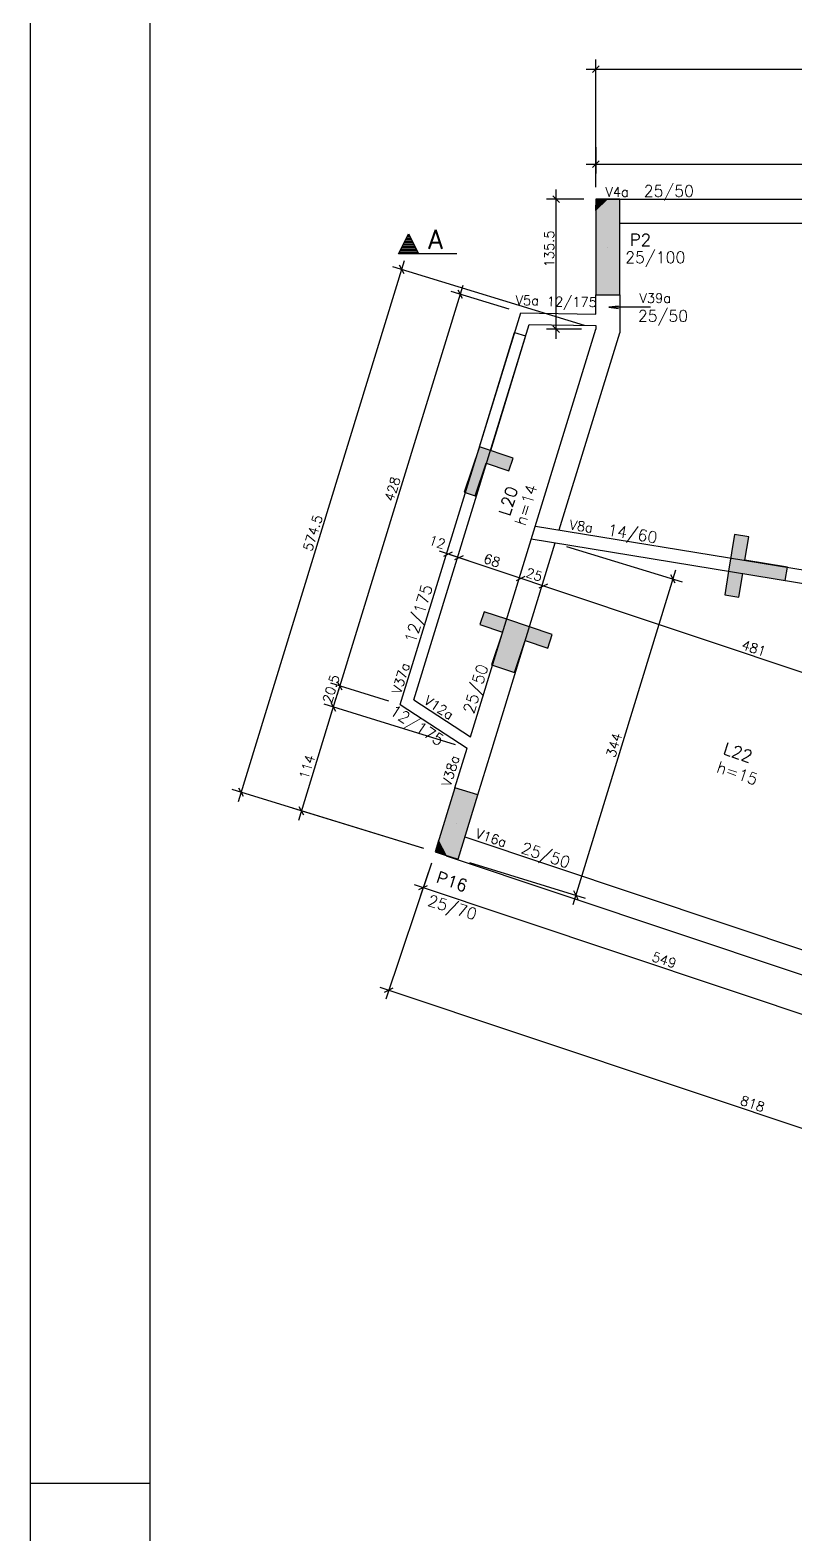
# Model space of a CAD drawing. Extents: x 3196 to 9141, y -1880 to 2325.
# Drawn here: x 3196 to 3995, y -448 to 1122 of the extents above; entities that cross this region are included whole.
import ezdxf

# ---------------------------------------------------------------- set-up
doc = ezdxf.new("R2010")
doc.units = 0
doc.header["$MEASUREMENT"] = 0
for name, color, linetype in [('1', 1, 'CONTINUOUS'), ('10', 10, 'CONTINUOUS'), ('2', 2, 'CONTINUOUS'), ('3', 3, 'CONTINUOUS'), ('4', 4, 'CONTINUOUS'), ('7', 7, 'CONTINUOUS'), ('8', 8, 'CONTINUOUS')]:
    doc.layers.add(name, color=color, linetype=linetype)
doc.styles.get("Standard").update_dxf_attribs({"font": 'ROMANS.SHX'})

msp = doc.modelspace()

# ---------------------------------------------------------------- linework, layer by layer
at = {"layer": '1', "linetype": 'Continuous'}
for p, q in [((3196.000918, 2324.552615), (3196.000918, -1880.446935)), ((3580.756268, 888.444365), (3591.127068, 909.185965)), ((3580.897318, 888.531265), (3591.127068, 908.990865)), ((3584.745068, 896.421915), (3597.509118, 896.421915)), ((3585.542768, 898.017415), (3596.711368, 898.017415)), ((3586.340568, 899.612915), (3595.913568, 899.612915)), ((3587.138318, 901.208415), (3595.115818, 901.208415)), ((3587.936068, 902.803915), (3594.318068, 902.803915)), ((3588.733768, 904.399415), (3593.520318, 904.399415)), ((3589.531568, 905.994965), (3592.722618, 905.994965)), ((3590.329318, 907.590465), (3592.088268, 907.590465)), ((3591.127068, 909.185965), (3601.454368, 888.531265)), ((3591.127068, 908.990815), (3601.356818, 888.531315)), ((3798.431618, 895.233815), (3798.431618, 895.233815)), ((3641.554018, 888.444365), (3580.756268, 888.444365)), ((3580.897318, 888.531315), (3641.554018, 888.531315)), ((3581.554018, 890.039865), (3600.700118, 890.039865)), ((3582.351768, 891.635365), (3599.902368, 891.635365)), ((3583.149468, 893.230865), (3599.104618, 893.230865)), ((3583.947318, 894.826365), (3598.306868, 894.826365)), ((3641.223168, 293.471765), (3641.223168, 293.471765)), ((3196.000918, -395.446335), (3321.000918, -395.446335))]:
    msp.add_line(p, q, dxfattribs=at)
at = {"layer": '10', "linetype": 'Continuous'}
for points in [[(3786.762318, 945.434165), (3786.563368, 933.435815), (3798.760668, 945.235215)], [(3786.563368, 933.435815), (3798.760668, 945.235215), (3798.760668, 945.235215)], [(3786.757818, 845.434165), (3811.757818, 845.434165), (3811.757818, 945.434165)], [(3811.757818, 945.434165), (3786.757818, 945.434165), (3786.757818, 945.434165)], [(3786.757818, 845.434165), (3811.757818, 945.434165), (3786.757818, 945.434165)], [(3811.757818, 845.434165), (3811.757818, 945.434165), (3811.757818, 945.434165)], [(3639.554168, 330.599465), (3618.994718, 263.686765), (3618.994718, 263.686765)], [(3663.451568, 323.256765), (3639.554168, 330.599465), (3618.994718, 263.686765)], [(3663.451568, 323.256765), (3618.994718, 263.686765), (3642.892118, 256.344115)], [(3618.994718, 263.686765), (3630.465468, 260.162265), (3622.519218, 275.157515)], [(3630.465468, 260.162265), (3622.519218, 275.157515), (3622.519218, 275.157515)], [(3618.994718, 263.686765), (3642.892118, 256.344115), (3642.892118, 256.344115)]]:
    msp.add_solid(points, dxfattribs=at)
at = {"layer": '2', "linetype": 'Continuous'}
for p, q in [((3783.226768, 1077.679665), (3790.297818, 1084.750715)), ((3786.762318, 957.934165), (3786.762318, 1091.215165)), ((3776.762318, 1081.215165), (4557.868868, 1081.215165)), ((3786.762318, 999.650615), (3786.762318, 972.033865)), ((3776.762318, 982.033865), (4287.868868, 982.033865)), ((3783.226768, 978.498365), (3790.297818, 985.569415)), ((3774.262318, 945.434165), (3735.306818, 945.434165)), ((3748.842318, 941.898615), (3741.771268, 948.969715)), ((3745.306818, 799.673115), (3745.306818, 955.434165)), ((3413.488268, 316.370515), (3587.125618, 881.474765)), ((3774.809168, 813.344565), (3574.629568, 874.852965)), ((3586.529668, 867.497765), (3581.847318, 876.333865)), ((3516.576918, 427.361715), (3648.160618, 855.602015)), ((3696.339018, 830.337015), (3635.664568, 848.980215)), ((3647.564668, 841.625015), (3642.882318, 850.461065)), ((3771.818368, 809.673115), (3735.306818, 809.673115)), ((3748.842318, 806.137565), (3741.771268, 813.208665)), ((3665.283109, 686.707915), (3649.406721, 639.279088)), ((3700.373059, 674.961715), (3665.283109, 686.707915)), ((3660.789621, 635.468738), (3672.221959, 669.621615)), ((3672.221959, 669.621615), (3695.928959, 661.685765)), ((3649.406721, 639.279088), (3660.789621, 635.468738)), ((3756.278568, 582.802765), (3876.984018, 545.714065)), ((3931.690868, 595.350315), (3925.408718, 556.859615)), ((3942.467968, 568.260565), (3946.494968, 592.934065)), ((3623.086868, 578.142815), (3653.435418, 567.983765)), ((3628.094718, 572.738115), (3637.044668, 577.198865)), ((3634.469768, 574.332465), (3717.938518, 546.391665)), ((3639.477618, 568.927715), (3648.427568, 573.388515)), ((3639.477618, 568.927715), (3648.427568, 573.388515)), ((3986.880318, 561.011915), (3942.467968, 568.260565)), ((3698.972868, 552.740315), (3741.652868, 538.453365)), ((3703.980718, 547.335565), (3712.930668, 551.796365)), ((3703.980718, 547.335565), (3712.930668, 551.796365)), ((3763.050168, 208.962165), (3870.362218, 558.210165)), ((3869.766268, 544.233215), (3865.083968, 553.069265)), ((3925.408718, 556.859615), (3921.381718, 532.186065)), ((3936.185818, 529.769865), (3940.212818, 554.443365)), ((3940.212818, 554.443365), (3984.625168, 547.194765)), ((3984.625168, 547.194765), (3986.880318, 561.011915)), ((3722.687268, 544.802015), (4196.975768, 386.035915)), ((3727.695118, 539.397315), (3736.645018, 543.858065)), ((3727.695118, 539.397315), (3736.645018, 543.858065)), ((3693.858668, 506.621665), (3670.151668, 514.557515)), ((3741.280068, 490.747565), (3693.858668, 506.621665)), ((3665.707618, 501.281565), (3689.414618, 493.345765)), ((3689.414618, 493.345765), (3677.987018, 459.207665)), ((3701.701418, 451.269365), (3712.811568, 484.459165)), ((3712.811568, 484.459165), (3736.518568, 476.523365)), ((3677.987018, 459.207665), (3701.701418, 451.269365)), ((3509.821518, 405.376165), (3522.451168, 446.479615)), ((3570.629568, 421.214615), (3509.955118, 439.857815)), ((3521.855218, 432.502615), (3517.172918, 441.338665)), ((3521.855218, 432.502615), (3517.172918, 441.338665)), ((3476.521918, 297.002415), (3515.695768, 424.494065)), ((3640.345618, 375.731965), (3503.199718, 417.872265)), ((3515.099818, 410.517065), (3510.417468, 419.353115)), ((3515.099818, 410.517065), (3510.417468, 419.353115)), ((3418.766568, 321.511415), (3414.084218, 330.347465)), ((3607.046068, 267.358165), (3406.866468, 328.866565)), ((3607.046068, 267.358165), (3469.900118, 309.498465)), ((3481.800218, 302.143315), (3477.117918, 310.979365)), ((3615.026818, 251.833265), (3567.538918, 109.970765)), ((3615.026818, 251.833265), (3603.407918, 217.123665)), ((3654.840768, 252.672665), (3775.546268, 215.583965)), ((3597.099418, 229.780765), (4135.307418, 49.617865)), ((3602.107268, 224.376065), (3611.057218, 228.836815)), ((3768.328468, 214.103065), (3763.646168, 222.939115)), ((3561.230468, 122.627865), (4355.474218, -143.241935)), ((3566.238268, 117.223165), (3575.188218, 121.683915))]:
    msp.add_line(p, q, dxfattribs=at)
at = {"layer": '2'}
for p, q in [((3665.28361, 686.707747), (3701.998575, 806.194196)), ((3713.468206, 802.669887), (3676.617917, 682.743032)), ((3701.998575, 806.194196), (3713.468206, 802.669887))]:
    msp.add_line(p, q, dxfattribs=at)
at = {"layer": '2', "linetype": 'Continuous'}
for points in [[(3843.779468, 832.425815), (3800.350968, 832.425815), (3810.265418, 833.731065), (3800.350968, 832.425815), (3810.265418, 831.120515)], [(3665.283109, 686.707915), (3649.406721, 639.279088), (3660.789621, 635.468738), (3672.221959, 669.621615), (3695.928959, 661.685765), (3700.373059, 674.961715), (3665.283109, 686.707915)], [(3984.625168, 547.194765), (3986.880318, 561.011915), (3942.467968, 568.260565), (3946.494968, 592.934065), (3931.690868, 595.350315), (3925.408718, 556.859615), (3921.381718, 532.186065), (3936.185818, 529.769865), (3940.212818, 554.443365), (3984.625168, 547.194765)], [(3677.987018, 459.207665), (3701.701418, 451.269365), (3712.811568, 484.459165), (3736.518568, 476.523365), (3741.280068, 490.747565), (3693.858668, 506.621665), (3670.151668, 514.557515), (3665.707618, 501.281565), (3689.414618, 493.345765), (3677.987018, 459.207665)]]:
    msp.add_lwpolyline(points, dxfattribs=at)
for points in [[(3665.283109, 686.707915), (3649.406721, 639.279088), (3660.789621, 635.468738)], [(3665.283109, 686.707915), (3660.789621, 635.468738), (3672.221959, 669.621615)], [(3665.283109, 686.707915), (3672.221959, 669.621615), (3695.928959, 661.685765)], [(3665.283109, 686.707915), (3695.928959, 661.685765), (3700.373059, 674.961715)], [(3660.789621, 635.468738), (3672.221959, 669.621615), (3672.221959, 669.621615)], [(3672.221959, 669.621615), (3695.928959, 661.685765), (3695.928959, 661.685765)], [(3695.928959, 661.685765), (3700.373059, 674.961715), (3700.373059, 674.961715)], [(3649.406721, 639.279088), (3660.789621, 635.468738), (3660.789621, 635.468738)], [(3931.690868, 595.350315), (3925.408718, 556.859615), (3925.408718, 556.859615)], [(3942.467968, 568.260565), (3931.690868, 595.350315), (3925.408718, 556.859615)], [(3946.494968, 592.934065), (3931.690868, 595.350315), (3931.690868, 595.350315)], [(3942.467968, 568.260565), (3946.494968, 592.934065), (3931.690868, 595.350315)], [(3942.467968, 568.260565), (3925.408718, 556.859615), (3925.408718, 556.859615)], [(3984.625168, 547.194765), (3942.467968, 568.260565), (3925.408718, 556.859615)], [(3986.880318, 561.011915), (3942.467968, 568.260565), (3942.467968, 568.260565)], [(3984.625168, 547.194765), (3986.880318, 561.011915), (3942.467968, 568.260565)], [(3925.408718, 556.859615), (3921.381718, 532.186065), (3936.185818, 529.769865)], [(3925.408718, 556.859615), (3936.185818, 529.769865), (3940.212818, 554.443365)], [(3925.408718, 556.859615), (3940.212818, 554.443365), (3940.212818, 554.443365)], [(3984.625168, 547.194765), (3925.408718, 556.859615), (3940.212818, 554.443365)], [(3936.185818, 529.769865), (3940.212818, 554.443365), (3940.212818, 554.443365)], [(3921.381718, 532.186065), (3936.185818, 529.769865), (3936.185818, 529.769865)], [(3670.151668, 514.557515), (3665.707618, 501.281565), (3689.414618, 493.345765)], [(3693.858668, 506.621665), (3670.151668, 514.557515), (3670.151668, 514.557515)], [(3712.811568, 484.459165), (3693.858668, 506.621665), (3670.151668, 514.557515)], [(3670.151668, 514.557515), (3689.414618, 493.345765), (3689.414618, 493.345765)], [(3712.811568, 484.459165), (3670.151668, 514.557515), (3689.414618, 493.345765)], [(3741.280068, 490.747565), (3693.858668, 506.621665), (3693.858668, 506.621665)], [(3712.811568, 484.459165), (3741.280068, 490.747565), (3693.858668, 506.621665)], [(3665.707618, 501.281565), (3689.414618, 493.345765), (3689.414618, 493.345765)], [(3677.987018, 459.207665), (3712.811568, 484.459165), (3689.414618, 493.345765)], [(3712.811568, 484.459165), (3689.414618, 493.345765), (3689.414618, 493.345765)], [(3712.811568, 484.459165), (3736.518568, 476.523365), (3741.280068, 490.747565)], [(3736.518568, 476.523365), (3741.280068, 490.747565), (3741.280068, 490.747565)], [(3677.987018, 459.207665), (3701.701418, 451.269365), (3712.811568, 484.459165)], [(3701.701418, 451.269365), (3712.811568, 484.459165), (3712.811568, 484.459165)]]:
    msp.add_solid(points, dxfattribs=at)
at = {"layer": '3', "linetype": 'Continuous'}
for points in [[(3786.762318, 945.434165), (3786.563368, 933.435815), (3798.760668, 945.235215), (3786.762318, 945.434165)], [(3786.757818, 845.434165), (3811.757818, 845.434165), (3811.757818, 945.434165), (3786.757818, 945.434165), (3786.757818, 845.434165)], [(3663.451568, 323.256765), (3639.554168, 330.599465), (3618.994718, 263.686765), (3642.892118, 256.344115), (3663.451568, 323.256765)], [(3618.994718, 263.686765), (3630.465468, 260.162265), (3622.519218, 275.157515), (3618.994718, 263.686765)]]:
    msp.add_lwpolyline(points, dxfattribs=at)
at = {"layer": '7', "linetype": 'Continuous'}
msp.add_line((3321.000918, 2274.552615), (3321.000918, -1830.446935), dxfattribs=at)
at = {"layer": '8', "linetype": 'Continuous'}
for p, q in [((3786.757818, 825.364315), (3786.757818, 845.434165)), ((3811.757818, 845.434165), (3811.757818, 805.918915)), ((3708.287668, 826.665565), (3786.757818, 825.364315)), ((3717.108718, 814.517665), (3786.757818, 813.362665)), ((3722.005368, 598.935815), (3786.757818, 809.673115)), ((3748.480218, 599.981365), (3811.757818, 805.918915)), ((3786.757818, 813.362665), (3786.757818, 809.673115))]:
    msp.add_line(p, q, dxfattribs=at)
for points in [[(3786.762318, 945.434165), (4277.868868, 945.434165)], [(3811.351168, 920.434165), (4272.868868, 920.434165)], [(3582.578268, 417.543165), (3708.287668, 826.665565)], [(3596.702968, 422.656165), (3717.108718, 814.517665)], [(3655.961668, 383.995915), (3722.005368, 598.935815)], [(3723.760618, 604.024865), (4226.994168, 521.710565)], [(3676.969768, 367.250115), (3744.329918, 586.474215)], [(3719.344118, 590.561215), (4224.738968, 507.893415)], [(3582.578268, 417.543165), (3652.294318, 372.060515)], [(3596.702968, 422.656165), (3655.961668, 383.995915)], [(3639.554668, 330.599315), (3652.294318, 372.060515)], [(3663.452068, 323.256615), (3676.969768, 367.250115)], [(3650.054068, 279.653265), (4100.358968, 128.915565)], [(3630.556568, 259.816465), (4111.388718, 98.859915)]]:
    msp.add_lwpolyline(points, dxfattribs=at)

# ---------------------------------------------------------------- texts
at = {"layer": '1', "linetype": 'Continuous'}
for s, height, p in [('V4a', 10, (3796.762318, 947.934165)), ('25/50', 12, (3836.762318, 947.934165)), ('A', 20, (3611.554018, 893.444365)), ('25/100', 12, (3817.467818, 878.585815)), ('V39a', 10, (3832.345718, 837.023915)), ('25/50', 12, (3830.672418, 817.455815))]:
    msp.add_text(s, height=height, dxfattribs=at).set_placement(p)
for s, height, rotation, p in [('V5a', 10, 359.049946, (3702.924113, 834.863242)), ('12/175', 10, 359.05, (3735.558276, 833.598239)), ('h=14', 12, 72.919582, (3713.199392, 603.47497)), ('V8a', 10, 350.71036, (3758.752618, 600.834365)), ('14/60', 12, 350.71036, (3798.228018, 594.377315)), ('12/175', 12, 72.92, (3598.145242, 480.764102)), ('V37a', 10, 72.919582, (3583.125668, 427.836415)), ('25/50', 12, 72.919582, (3659.280068, 407.211265)), ('V12a', 10, 326.879639, (3606.444218, 419.285965)), ('12/175', 12, 326.88, (3570.472723, 408.120944)), ('V38a', 10, 72.919582, (3634.952618, 331.104465)), ('h=15', 12, 341.020989, (3911.942518, 347.319565)), ('V16a', 10, 341.492243, (3660.330418, 278.849665)), ('25/50', 12, 341.492243, (3707.744468, 262.978015)), ('25/70', 12, 342.92, (3610.160418, 207.829165))]:
    msp.add_text(s, height=height, rotation=rotation, dxfattribs=at).set_placement(p)
at = {"layer": '2', "linetype": 'Continuous'}
for s, rotation, p in [('135.5', 90, (3743.123168, 874.074565)), ('428', 72.92, (3575.389118, 628.980515)), ('574.5', 72.92, (3490.390118, 576.862315)), ('12', 341.492243, (3611.395468, 585.220115)), ('68', 341.492, (3668.621918, 566.063765)), ('25', 341.492243, (3712.730668, 551.298565)), ('481', 341.492, (3938.025068, 475.882165)), ('20.5', 72.92, (3510.625268, 418.205965)), ('344', 72.92, (3806.789418, 361.525865)), ('114', 72.92, (3486.192018, 338.687915)), ('549', 341.492, (3844.397018, 150.162565)), ('818', 341.492, (3936.545918, 0.156215))]:
    msp.add_text(s, height=10, rotation=rotation, dxfattribs=at).set_placement(p)
at = {"layer": '4', "linetype": 'Continuous'}
msp.add_text('P2', height=12.5, dxfattribs=at).set_placement((3822.372318, 896.583315))
for s, rotation, p in [('L20', 72.919582, (3696.726542, 613.70507)), ('L22', 341.020989, (3918.577018, 366.610565)), ('P16', 341.492, (3618.970168, 231.993215))]:
    msp.add_text(s, height=12.5, rotation=rotation, dxfattribs=at).set_placement(p)

doc.saveas('drawing.dxf')
